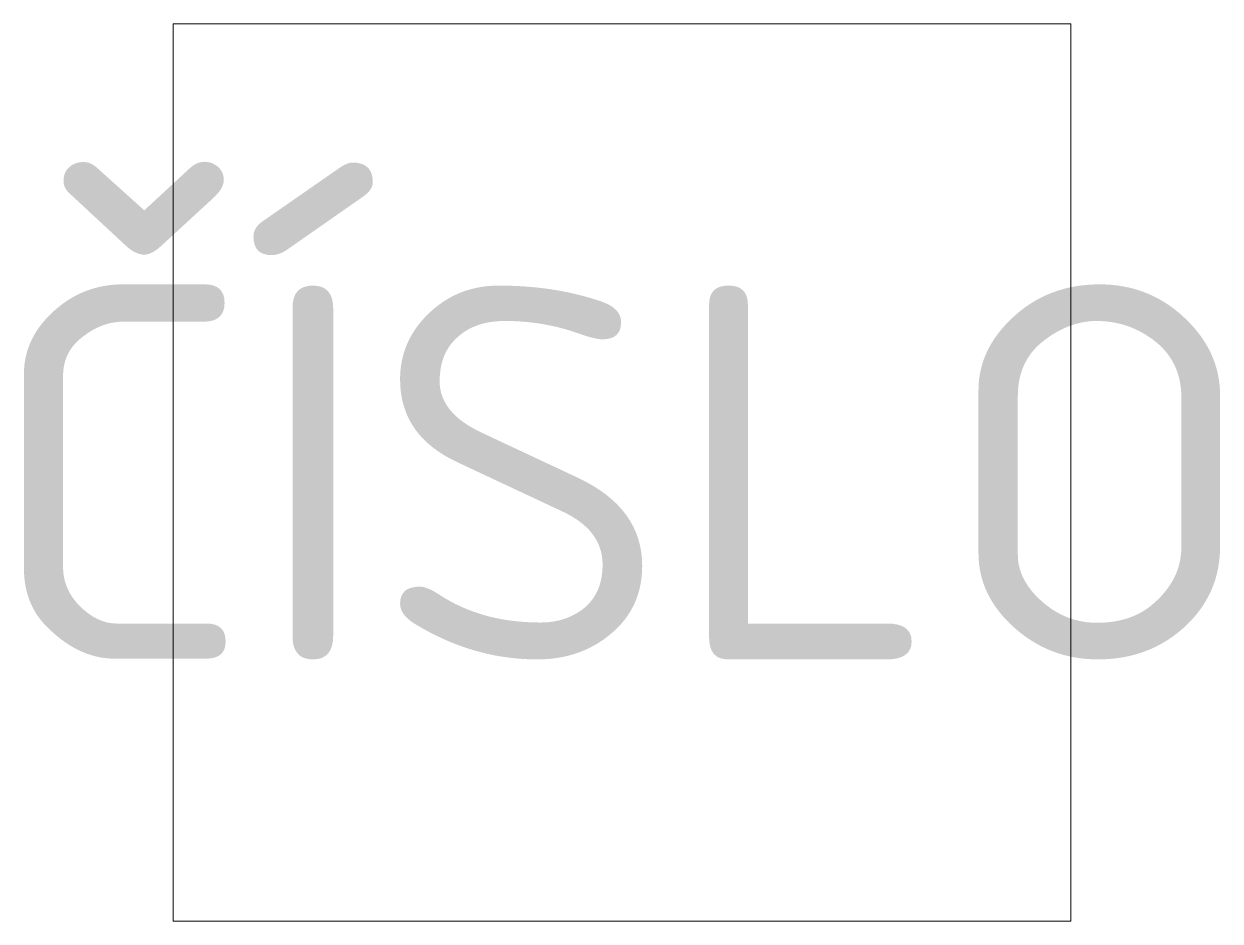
# Model space of a CAD drawing. Header units: metres. Extents: x -4 to 4, y -3 to 3.
import ezdxf
from ezdxf.enums import TextEntityAlignment as Align

# ---------------------------------------------------------------- set-up
doc = ezdxf.new("R2010")
doc.units = ezdxf.units.M
doc.styles.add('DP_ISOCPEUR', font='isocpeur.ttf')

msp = doc.modelspace()

# ---------------------------------------------------------------- wipeouts: each hides what was drawn before it
at = {"color": 0, "lineweight": 9, "transparency": 16777216}
msp.add_wipeout([(-3, 3), (-3, -3), (3, -3), (3, 3)], dxfattribs=at)

# ---------------------------------------------------------------- next in the draw order: linework, layer by layer
msp.add_lwpolyline([(3, 3), (-3, 3), (-3, -3), (3, -3)], close=True, dxfattribs=at)

# ---------------------------------------------------------------- next in the draw order: texts
at = {"color": 0, "transparency": 16777216, "style": 'DP_ISOCPEUR'}
msp.add_attdef('ČÍSLO', text='X', height=2.5, dxfattribs=at).set_placement((0, 0), align=Align.MIDDLE_CENTER)

doc.saveas('drawing.dxf')
